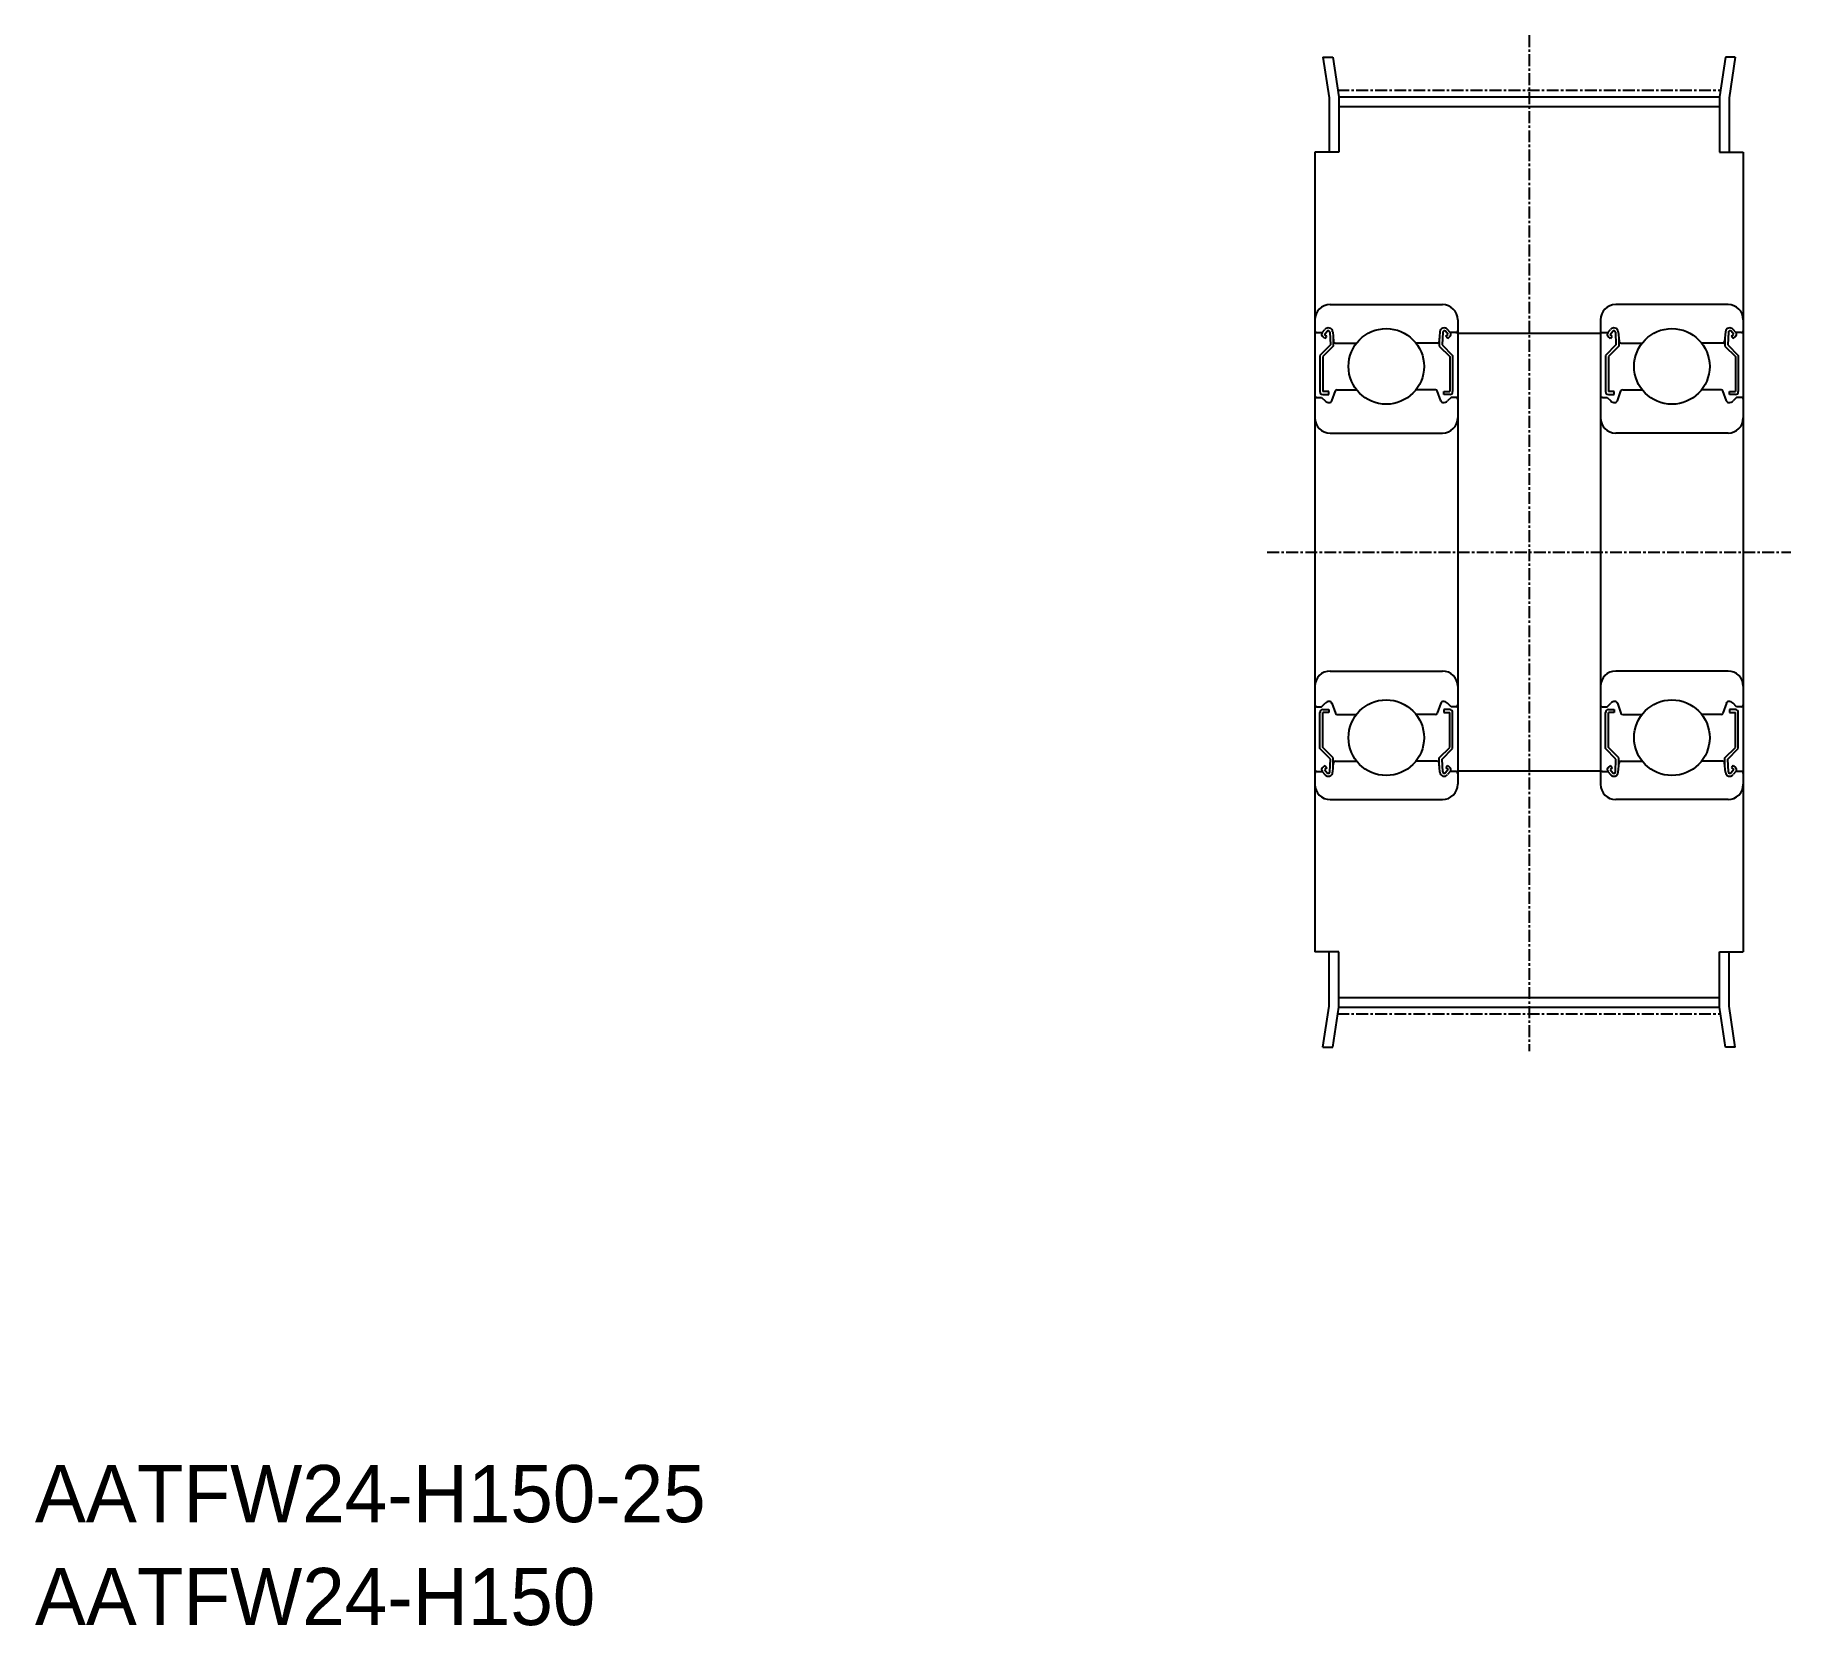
# Model space of a CAD drawing. Extents: x -286 to -102, y -61 to 106.
import ezdxf

# ---------------------------------------------------------------- set-up
doc = ezdxf.new("R2010")
doc.units = 0
doc.linetypes.add('CENTER', pattern=[2, 1.25, -0.25, 0.25, -0.25])
doc.layers.get('0').update_dxf_attribs({"linetype": 'CONTINUOUS'})
doc.layers.add('CENTER', color=1, linetype='CENTER')

msp = doc.modelspace()

# ---------------------------------------------------------------- linework, layer by layer
for p, q in [((-150.71, 103.91), (-150.05, 99.61)), ((-150.71, 103.91), (-149.68, 103.91)), ((-149.68, 103.91), (-149.05, 99.74)), ((-108.42, 103.91), (-109.05, 99.74)), ((-107.39, 103.91), (-108.42, 103.91)), ((-107.39, 103.91), (-108.05, 99.61)), ((-150.05, 99.61), (-150.05, 93.91)), ((-149.05, 99.74), (-149.05, 93.91)), ((-149.05, 99.74), (-109.05, 99.74)), ((-109.05, 99.74), (-109.05, 93.91)), ((-108.05, 99.61), (-108.05, 93.91)), ((-149.05, 98.73), (-109.05, 98.73)), ((-149.05, 93.91), (-151.55, 93.91)), ((-151.55, 93.91), (-151.55, 41.91)), ((-109.05, 93.91), (-106.55, 93.91)), ((-106.55, 93.91), (-106.55, 41.91)), ((-149.95, 77.91), (-138.15, 77.91)), ((-108.15, 77.91), (-119.95, 77.91)), ((-151.55, 76.31), (-151.55, 27.51)), ((-136.55, 76.31), (-136.55, 27.51)), ((-121.55, 76.31), (-121.55, 27.51)), ((-106.55, 76.31), (-106.55, 27.51)), ((-151.35, 74.96), (-150.77, 74.96)), ((-150.77, 74.96), (-150.49, 75.3)), ((-150.5, 74.35), (-150.73, 74.54)), ((-150.54, 74.77), (-150.26, 75.11)), ((-150.31, 74.58), (-150.54, 74.77)), ((-150.5, 74.35), (-150.31, 74.58)), ((-149.98, 75.01), (-149.92, 73.67)), ((-149.68, 75.04), (-149.59, 74.05)), ((-149.62, 74.39), (-149.62, 73.54)), ((-149.39, 73.86), (-147.17, 73.86)), ((-138.71, 73.86), (-140.93, 73.86)), ((-138.42, 75.04), (-138.51, 74.05)), ((-138.48, 74.39), (-138.48, 73.54)), ((-138.12, 75.01), (-138.18, 73.67)), ((-137.56, 74.77), (-137.84, 75.11)), ((-137.79, 74.58), (-137.56, 74.77)), ((-137.6, 74.35), (-137.79, 74.58)), ((-137.33, 74.96), (-137.61, 75.3)), ((-137.6, 74.35), (-137.37, 74.54)), ((-136.75, 74.96), (-137.33, 74.96)), ((-121.35, 74.96), (-120.77, 74.96)), ((-120.77, 74.96), (-120.49, 75.3)), ((-120.5, 74.35), (-120.73, 74.54)), ((-120.54, 74.77), (-120.26, 75.11)), ((-120.31, 74.58), (-120.54, 74.77)), ((-120.5, 74.35), (-120.31, 74.58)), ((-119.98, 75.01), (-119.92, 73.67)), ((-119.68, 75.04), (-119.59, 74.05)), ((-119.62, 74.39), (-119.62, 73.54)), ((-119.39, 73.86), (-117.17, 73.86)), ((-108.71, 73.86), (-110.93, 73.86)), ((-108.42, 75.04), (-108.51, 74.05)), ((-108.48, 74.39), (-108.48, 73.54)), ((-108.12, 75.01), (-108.18, 73.67)), ((-107.56, 74.77), (-107.84, 75.11)), ((-107.79, 74.58), (-107.56, 74.77)), ((-107.6, 74.35), (-107.79, 74.58)), ((-107.33, 74.96), (-107.61, 75.3)), ((-107.6, 74.35), (-107.37, 74.54)), ((-106.75, 74.96), (-107.33, 74.96)), ((-149.92, 73.67), (-151.02, 72.57)), ((-151.02, 72.57), (-151.02, 68.76)), ((-149.62, 73.54), (-150.72, 72.44)), ((-150.72, 72.44), (-150.72, 68.76)), ((-138.48, 73.54), (-137.38, 72.44)), ((-138.18, 73.67), (-137.08, 72.57)), ((-137.38, 72.44), (-137.38, 68.76)), ((-137.08, 72.57), (-137.08, 68.76)), ((-119.92, 73.67), (-121.02, 72.57)), ((-121.02, 72.57), (-121.02, 68.76)), ((-119.62, 73.54), (-120.72, 72.44)), ((-120.72, 72.44), (-120.72, 68.76)), ((-108.48, 73.54), (-107.38, 72.44)), ((-108.18, 73.67), (-107.08, 72.57)), ((-107.38, 72.44), (-107.38, 68.76)), ((-107.08, 72.57), (-107.08, 68.76)), ((-150.1, 68.76), (-150.72, 68.76)), ((-150.72, 68.46), (-150.1, 68.46)), ((-150.1, 68.46), (-150.1, 68.76)), ((-149.77, 67.81), (-149.4, 68.83)), ((-149.21, 68.96), (-147.17, 68.96)), ((-138.89, 68.96), (-140.93, 68.96)), ((-138.33, 67.81), (-138.7, 68.83)), ((-138, 68.76), (-137.38, 68.76)), ((-138, 68.46), (-138, 68.76)), ((-137.38, 68.46), (-138, 68.46)), ((-120.1, 68.76), (-120.72, 68.76)), ((-120.72, 68.46), (-120.1, 68.46)), ((-120.1, 68.46), (-120.1, 68.76)), ((-119.77, 67.81), (-119.4, 68.83)), ((-119.21, 68.96), (-117.17, 68.96)), ((-108.89, 68.96), (-110.93, 68.96)), ((-108.33, 67.81), (-108.7, 68.83)), ((-108, 68.76), (-107.38, 68.76)), ((-108, 68.46), (-108, 68.76)), ((-107.38, 68.46), (-108, 68.46)), ((-151.35, 68.16), (-150.85, 68.16)), ((-150.85, 68.16), (-150.48, 67.79)), ((-137.25, 68.16), (-137.62, 67.79)), ((-136.75, 68.16), (-137.25, 68.16)), ((-121.35, 68.16), (-120.85, 68.16)), ((-120.85, 68.16), (-120.48, 67.79)), ((-107.25, 68.16), (-107.62, 67.79)), ((-106.75, 68.16), (-107.25, 68.16)), ((-151.55, 65.31), (-151.55, 9.91)), ((-106.55, 65.31), (-106.55, 9.91)), ((-149.95, 64.41), (-138.15, 64.41)), ((-108.15, 64.41), (-119.95, 64.41)), ((-149.95, 39.41), (-138.15, 39.41)), ((-108.15, 39.41), (-119.95, 39.41)), ((-151.35, 35.66), (-150.85, 35.66)), ((-151.02, 31.26), (-151.02, 35.06)), ((-150.85, 35.66), (-150.48, 36.04)), ((-150.72, 35.36), (-150.1, 35.36)), ((-150.72, 31.38), (-150.72, 35.06)), ((-150.1, 35.06), (-150.72, 35.06)), ((-150.1, 35.36), (-150.1, 35.06)), ((-149.77, 36.02), (-149.4, 35)), ((-138.33, 36.02), (-138.7, 35)), ((-137.38, 35.36), (-138, 35.36)), ((-138, 35.36), (-138, 35.06)), ((-138, 35.06), (-137.38, 35.06)), ((-137.25, 35.66), (-137.62, 36.04)), ((-137.38, 31.38), (-137.38, 35.06)), ((-136.75, 35.66), (-137.25, 35.66)), ((-137.08, 31.26), (-137.08, 35.06)), ((-121.35, 35.66), (-120.85, 35.66)), ((-121.02, 31.26), (-121.02, 35.06)), ((-120.85, 35.66), (-120.48, 36.04)), ((-120.72, 35.36), (-120.1, 35.36)), ((-120.72, 31.38), (-120.72, 35.06)), ((-120.1, 35.06), (-120.72, 35.06)), ((-120.1, 35.36), (-120.1, 35.06)), ((-119.77, 36.02), (-119.4, 35)), ((-108.33, 36.02), (-108.7, 35)), ((-107.38, 35.36), (-108, 35.36)), ((-108, 35.36), (-108, 35.06)), ((-108, 35.06), (-107.38, 35.06)), ((-107.25, 35.66), (-107.62, 36.04)), ((-107.38, 31.38), (-107.38, 35.06)), ((-106.75, 35.66), (-107.25, 35.66)), ((-107.08, 31.26), (-107.08, 35.06)), ((-149.21, 34.86), (-147.17, 34.86)), ((-138.89, 34.86), (-140.93, 34.86)), ((-119.21, 34.86), (-117.17, 34.86)), ((-108.89, 34.86), (-110.93, 34.86)), ((-149.62, 30.28), (-150.72, 31.38)), ((-138.48, 30.28), (-137.38, 31.38)), ((-119.62, 30.28), (-120.72, 31.38)), ((-108.48, 30.28), (-107.38, 31.38)), ((-149.92, 30.16), (-151.02, 31.26)), ((-149.98, 28.82), (-149.92, 30.16)), ((-149.68, 28.78), (-149.59, 29.78)), ((-149.62, 29.44), (-149.62, 30.28)), ((-149.39, 29.96), (-147.17, 29.96)), ((-138.71, 29.96), (-140.93, 29.96)), ((-138.42, 28.78), (-138.51, 29.78)), ((-138.48, 29.44), (-138.48, 30.28)), ((-138.18, 30.16), (-137.08, 31.26)), ((-138.12, 28.82), (-138.18, 30.16)), ((-119.92, 30.16), (-121.02, 31.26)), ((-119.98, 28.82), (-119.92, 30.16)), ((-119.68, 28.78), (-119.59, 29.78)), ((-119.62, 29.44), (-119.62, 30.28)), ((-119.39, 29.96), (-117.17, 29.96)), ((-108.71, 29.96), (-110.93, 29.96)), ((-108.42, 28.78), (-108.51, 29.78)), ((-108.48, 29.44), (-108.48, 30.28)), ((-108.18, 30.16), (-107.08, 31.26)), ((-108.12, 28.82), (-108.18, 30.16)), ((-151.35, 28.86), (-150.77, 28.86)), ((-150.77, 28.86), (-150.49, 28.53)), ((-150.5, 29.48), (-150.73, 29.29)), ((-150.31, 29.25), (-150.54, 29.06)), ((-150.54, 29.06), (-150.26, 28.72)), ((-150.5, 29.48), (-150.31, 29.25)), ((-137.56, 29.06), (-137.84, 28.72)), ((-137.6, 29.48), (-137.79, 29.25)), ((-137.79, 29.25), (-137.56, 29.06)), ((-137.33, 28.86), (-137.61, 28.53)), ((-137.6, 29.48), (-137.37, 29.29)), ((-136.75, 28.86), (-137.33, 28.86)), ((-121.35, 28.86), (-120.77, 28.86)), ((-120.77, 28.86), (-120.49, 28.53)), ((-120.5, 29.48), (-120.73, 29.29)), ((-120.31, 29.25), (-120.54, 29.06)), ((-120.54, 29.06), (-120.26, 28.72)), ((-120.5, 29.48), (-120.31, 29.25)), ((-107.56, 29.06), (-107.84, 28.72)), ((-107.6, 29.48), (-107.79, 29.25)), ((-107.79, 29.25), (-107.56, 29.06)), ((-107.33, 28.86), (-107.61, 28.53)), ((-107.6, 29.48), (-107.37, 29.29)), ((-106.75, 28.86), (-107.33, 28.86)), ((-149.95, 25.91), (-138.15, 25.91)), ((-147, 25.91), (-147, 25.91)), ((-144.05, 25.91), (-144.05, 25.91)), ((-108.15, 25.91), (-119.95, 25.91)), ((-114.05, 25.91), (-114.05, 25.91)), ((-111.1, 25.91), (-111.1, 25.91)), ((-149.05, 9.91), (-151.55, 9.91)), ((-150.05, 4.22), (-150.05, 9.91)), ((-149.05, 4.09), (-149.05, 9.91)), ((-109.05, 4.09), (-109.05, 9.91)), ((-109.05, 9.91), (-106.55, 9.91)), ((-108.05, 4.22), (-108.05, 9.91)), ((-150.71, -0.09), (-150.05, 4.22)), ((-149.68, -0.09), (-149.05, 4.09)), ((-149.05, 5.1), (-109.05, 5.1)), ((-149.05, 4.09), (-109.05, 4.09)), ((-108.42, -0.09), (-109.05, 4.09)), ((-107.39, -0.09), (-108.05, 4.22)), ((-150.71, -0.09), (-149.68, -0.09)), ((-107.39, -0.09), (-108.42, -0.09))]:
    msp.add_line(p, q)
at = {"color": 7, "linetype": 'CONTINUOUS'}
for p, q in [((-136.55, 74.91), (-121.55, 74.91)), ((-136.55, 28.91), (-121.55, 28.91))]:
    msp.add_line(p, q, dxfattribs=at)
for centre in [(-144.05, 71.41), (-114.05, 71.41), (-144.05, 32.41), (-114.05, 32.41)]:
    msp.add_circle(centre, 3.97)
for centre, radius, start, end in [((-149.95, 76.31), 1.6, 90, 180), ((-138.15, 76.31), 1.6, 0, 90), ((-119.95, 76.31), 1.6, 90, 180), ((-108.15, 76.31), 1.6, 0, 90), ((-151.35, 75.16), 0.2, 180, 270), ((-150.54, 74.77), 0.3, 139.9105, 229.9992), ((-150.14, 75), 0.46, 4.9869, 139.9105), ((-150.14, 75), 0.16, 2.3754, 139.9946), ((-149.39, 74.06), 0.2, 184.9869, 270), ((-138.71, 74.06), 0.2, 270, 355.0131), ((-137.97, 75), 0.46, 40.0895, 175.0131), ((-137.96, 75), 0.16, 40.0054, 177.6246), ((-137.56, 74.77), 0.3, 310.0008, 40.0895), ((-136.75, 75.16), 0.2, 270, 0), ((-121.35, 75.16), 0.2, 180, 270), ((-120.54, 74.77), 0.3, 139.9105, 229.9992), ((-120.14, 75), 0.46, 4.9869, 139.9105), ((-120.14, 75), 0.16, 2.3754, 139.9946), ((-119.39, 74.06), 0.2, 184.9869, 270), ((-108.71, 74.06), 0.2, 270, 355.0131), ((-107.97, 75), 0.46, 40.0895, 175.0131), ((-107.96, 75), 0.16, 40.0054, 177.6246), ((-107.56, 74.77), 0.3, 310.0008, 40.0895), ((-106.75, 75.16), 0.2, 270, 0), ((-150.72, 68.76), 0.3, 180, 270), ((-149.21, 68.76), 0.2, 90, 160.0304), ((-138.89, 68.76), 0.2, 19.9696, 90), ((-137.38, 68.76), 0.3, 270, 0), ((-120.72, 68.76), 0.3, 180, 270), ((-119.21, 68.76), 0.2, 90, 160.0304), ((-108.89, 68.76), 0.2, 19.9696, 90), ((-107.38, 68.76), 0.3, 270, 0), ((-151.35, 67.96), 0.2, 90, 180), ((-150.05, 68.21), 0.6, 225.0023, 272.8279), ((-150.05, 67.91), 0.3, 265.4914, 340.0304), ((-138.05, 67.91), 0.3, 199.9696, 274.5086), ((-138.05, 68.21), 0.6, 267.1721, 314.9977), ((-136.75, 67.96), 0.2, 0, 90), ((-121.35, 67.96), 0.2, 90, 180), ((-120.05, 68.21), 0.6, 225.0023, 272.8279), ((-120.05, 67.91), 0.3, 265.4914, 340.0304), ((-108.05, 67.91), 0.3, 199.9696, 274.5086), ((-108.05, 68.21), 0.6, 267.1721, 314.9977), ((-106.75, 67.96), 0.2, 0, 90), ((-149.95, 66.01), 1.6, 180, 270), ((-138.15, 66.01), 1.6, 270, 0), ((-119.95, 66.01), 1.6, 180, 270), ((-108.15, 66.01), 1.6, 270, 0), ((-149.95, 37.81), 1.6, 90, 180), ((-138.15, 37.81), 1.6, 0, 90), ((-119.95, 37.81), 1.6, 90, 180), ((-108.15, 37.81), 1.6, 0, 90), ((-151.35, 35.86), 0.2, 180, 270), ((-150.72, 35.06), 0.3, 90, 180), ((-150.05, 35.61), 0.6, 87.1721, 134.9977), ((-150.05, 35.91), 0.3, 19.9696, 94.5086), ((-138.05, 35.91), 0.3, 85.4914, 160.0304), ((-138.05, 35.61), 0.6, 45.0023, 92.8279), ((-137.38, 35.06), 0.3, 0, 90), ((-136.75, 35.86), 0.2, 270, 0), ((-121.35, 35.86), 0.2, 180, 270), ((-120.72, 35.06), 0.3, 90, 180), ((-120.05, 35.61), 0.6, 87.1721, 134.9977), ((-120.05, 35.91), 0.3, 19.9696, 94.5086), ((-108.05, 35.91), 0.3, 85.4914, 160.0304), ((-108.05, 35.61), 0.6, 45.0023, 92.8279), ((-107.38, 35.06), 0.3, 0, 90), ((-106.75, 35.86), 0.2, 270, 0), ((-149.21, 35.06), 0.2, 199.9696, 270), ((-138.89, 35.06), 0.2, 270, 340.0304), ((-119.21, 35.06), 0.2, 199.9696, 270), ((-108.89, 35.06), 0.2, 270, 340.0304), ((-149.39, 29.76), 0.2, 90, 175.0131), ((-138.71, 29.76), 0.2, 4.9869, 90), ((-119.39, 29.76), 0.2, 90, 175.0131), ((-108.71, 29.76), 0.2, 4.9869, 90), ((-151.35, 28.66), 0.2, 90, 180), ((-150.54, 29.06), 0.3, 130.0008, 220.0895), ((-150.14, 28.82), 0.46, 220.0895, 355.0131), ((-150.14, 28.82), 0.16, 220.0054, 357.6246), ((-137.97, 28.82), 0.46, 184.9869, 319.9105), ((-137.96, 28.82), 0.16, 182.3754, 319.9946), ((-137.56, 29.06), 0.3, 319.9105, 49.9992), ((-136.75, 28.66), 0.2, 0, 90), ((-121.35, 28.66), 0.2, 90, 180), ((-120.54, 29.06), 0.3, 130.0008, 220.0895), ((-120.14, 28.82), 0.46, 220.0895, 355.0131), ((-120.14, 28.82), 0.16, 220.0054, 357.6246), ((-107.97, 28.82), 0.46, 184.9869, 319.9105), ((-107.96, 28.82), 0.16, 182.3754, 319.9946), ((-107.56, 29.06), 0.3, 319.9105, 49.9992), ((-106.75, 28.66), 0.2, 0, 90), ((-149.95, 27.51), 1.6, 180, 270), ((-138.15, 27.51), 1.6, 270, 0), ((-119.95, 27.51), 1.6, 180, 270), ((-108.15, 27.51), 1.6, 270, 0)]:
    msp.add_arc(centre, radius, start, end)
at = {"layer": 'CENTER', "color": 1, "linetype": 'CENTER'}
for p, q in [((-129.05, 106.21), (-129.05, -0.53)), ((-149.2, 100.42), (-108.9, 100.42)), ((-156.55, 51.91), (-101.55, 51.91)), ((-149.2, 3.4), (-108.9, 3.4))]:
    msp.add_line(p, q, dxfattribs=at)

# ---------------------------------------------------------------- texts
at = {"color": 7, "linetype": 'CONTINUOUS'}
for s, p in [('AATFW24-H150-25', (-285.99, -50)), ('AATFW24-H150', (-285.99, -60.81))]:
    msp.add_text(s, height=6, dxfattribs=at).set_placement(p)

doc.saveas('drawing.dxf')
